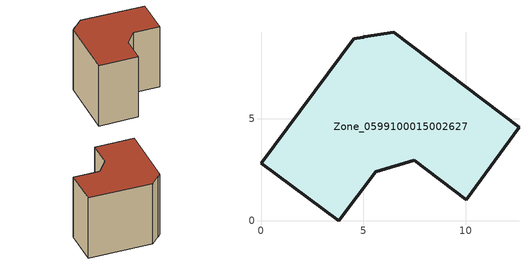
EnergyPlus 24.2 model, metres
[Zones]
Zone_0599100015002627
 floor ground (C_G): 4.99,8.98 5.04,8.99 6.49,9.23 12.6,4.58 10.02,1.04 7.49,2.96 5.6,2.41 3.81,0 0,2.81 4.52,8.91 z0.9
 wall outside (C_F): 4.52,8.91 0,2.81 3.81,0 5.6,2.41 7.49,2.96 10.02,1.04 12.6,4.58 6.49,9.23 5.04,8.99 4.99,8.98 4.52,8.91 z0.9:8.98
 roof outside (C_R): 6.49,9.23 5.04,8.99 4.99,8.98 4.52,8.91 0,2.81 3.81,0 5.6,2.41 7.49,2.96 10.02,1.04 12.6,4.58 z8.98
[BUILDING]
Pand.0599100015002627: North Axis=0; Terrain=City; Loads Convergence Tolerance Value=0.04; Temperature Convergence Tolerance Value=0.4; Solar Distribution=FullExterior; Maximum Number of Warmup Days=25; Minimum Number of Warmup Days=1
[Site:Location]
Rotterdam.The.Hague.AP_ZH_NLD Design_Conditions: Latitude=51.96; Longitude=4.45; Time Zone=1; Elevation=-4.5
[SITE:GROUNDTEMPERATURE:BUILDINGSURFACE]
18, 18, 18, 18, 18, 18, 18, 18, 18, 18, 18, 18
[MATERIAL] Thermal Absorptance=0.9; Solar Absorptance=0.7; Visible Absorptance=0.7
Name | Roughness | Thickness | Conductivity | Density | Specific Heat
G.TI.1975-1991 | MediumSmooth | 0.15 | 0.288461 | 540 | 1210
F.TI.1975-1991 | Rough | 0.3 | 0.230769 | 1920 | 840
R.TI.1975-1991 | MediumRough | 0.2 | 0.153846 | 1500 | 1000
[CONSTRUCTION]
C_G: G.TI.1975-1991
C_F: F.TI.1975-1991
C_R: R.TI.1975-1991
[ZONE]
Zone_0599100015002627: Type=1; Multiplier=1; Ceiling Height=Autocalculate; Volume=Autocalculate; Floor Area=autocalculate; Part of Total Floor Area=Yes
[ZONEINFILTRATION:DESIGNFLOWRATE]
Infil_Zone_0599100015002627: Zone or ZoneList or Space or SpaceList=Zone_0599100015002627; Schedule=AlwaysOn; Design Flow Rate Calculation Method=Flow/Area; Flow Rate per Floor Area=0.003; Constant Term Coefficient=1; Temperature Term Coefficient=0; Velocity Term Coefficient=0; Velocity Squared Term Coefficient=0
[HVACTEMPLATE:ZONE:IDEALLOADSAIRSYSTEM]
Zone_0599100015002627: Maximum Heating Supply Air Temperature=50; Minimum Cooling Supply Air Temperature=13; Maximum Heating Supply Air Humidity Ratio=0.0156; Minimum Cooling Supply Air Humidity Ratio=0.0077; Heating Limit=NoLimit; Cooling Limit=NoLimit; Dehumidification Control Type=ConstantSensibleHeatRatio; Cooling Sensible Heat Ratio=0.7; Dehumidification Setpoint=60; Humidification Control Type=None; Humidification Setpoint=30; Outdoor Air Method=None; Outdoor Air Flow Rate per Person=0.00944; Outdoor Air Flow Rate per Zone Floor Area=0; Outdoor Air Flow Rate per Zone=0; Demand Controlled Ventilation Type=None; Outdoor Air Economizer Type=NoEconomizer; Heat Recovery Type=None; Sensible Heat Recovery Effectiveness=0.7; Latent Heat Recovery Effectiveness=0.65
[ZONECONTROL:THERMOSTAT]
ThermostatControl_Zone_0599100015002627: Zone or ZoneList=Zone_0599100015002627; Control Type Schedule=DualSetpointControlType; Control 1=Thermostat_Zone_0599100015002627; Temperature Difference Between Cutout And Setpoint=0
[THERMOSTATSETPOINT:DUALSETPOINT]
Thermostat_Zone_0599100015002627: Heating Setpoint Temperature Schedule=HeatingSetpoint_Zone_0599100015002627; Cooling Setpoint Temperature Schedule=CoolingSetpoint_Zone_0599100015002627
[SCHEDULE:COMPACT]
HeatingSetpoint_Zone_0599100015002627: Through: 12/31, For: AllDays, Until: 24:00, 21
CoolingSetpoint_Zone_0599100015002627: Through: 12/31, For: AllDays, Until: 24:00, 24
DualSetpointControlType: Through: 12/31, For: AllDays, Until: 24:00, 4
AlwaysOn: Through: 12/31, For: AllDays, Until: 24:00, 1
